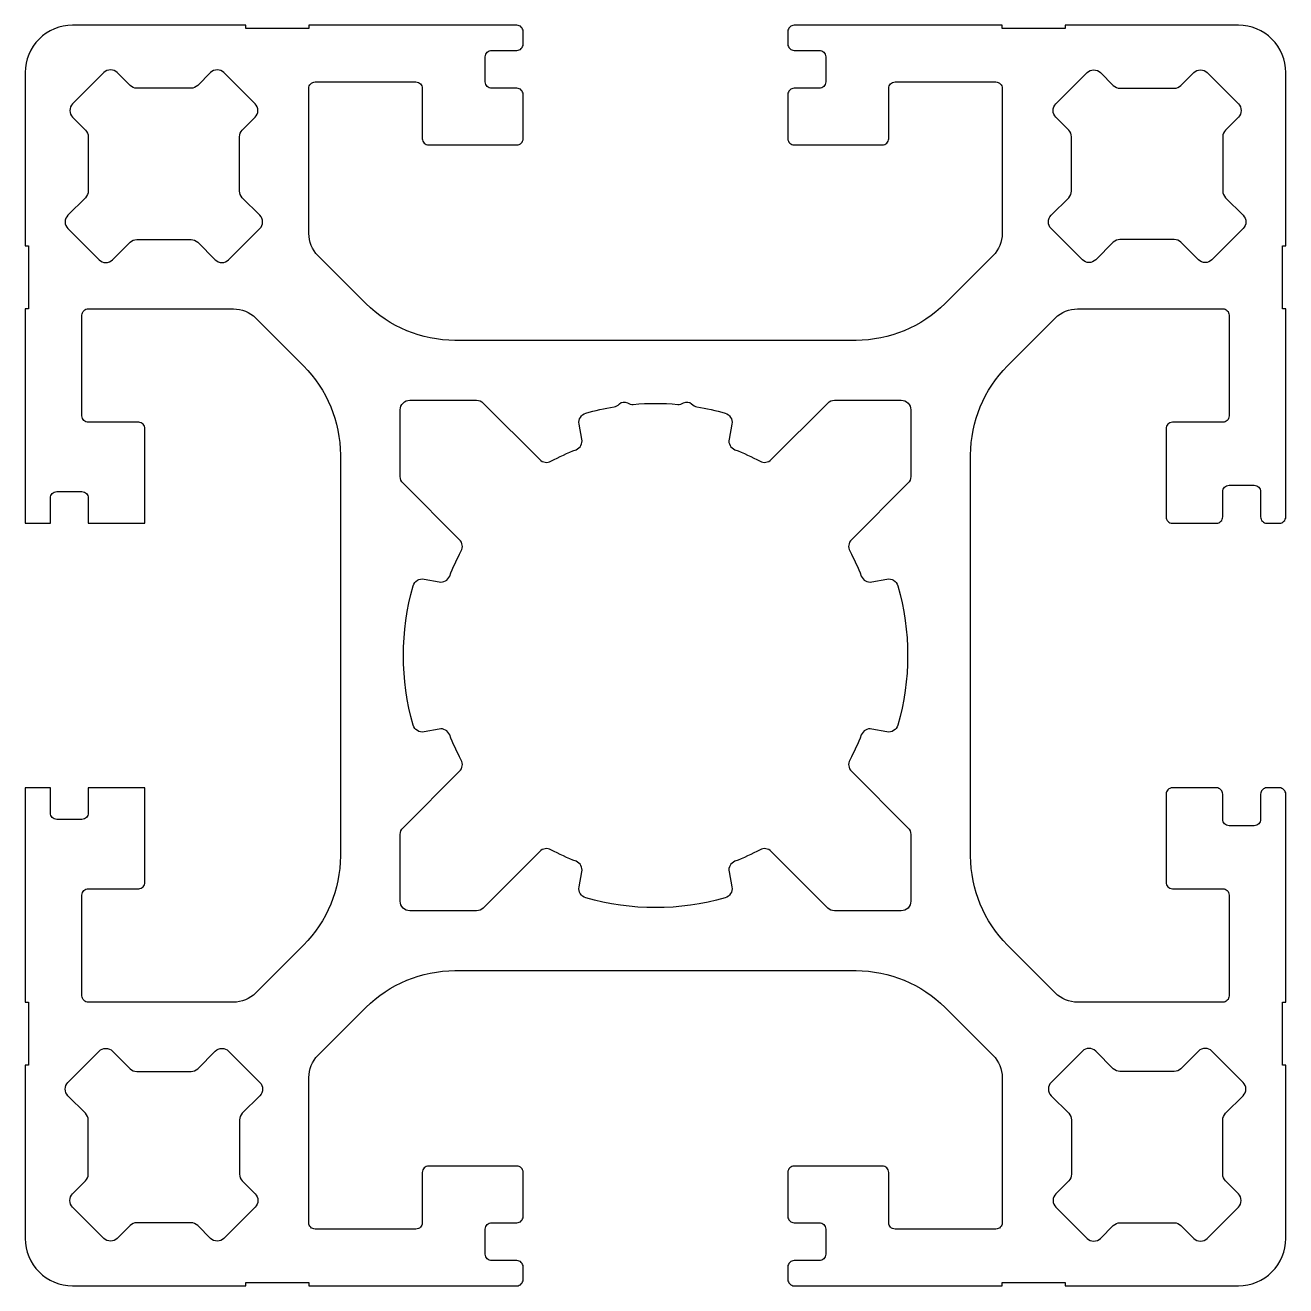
# Model space of a CAD drawing. Extents: x 139.6 to 179.6, y 192 to 232.
import ezdxf

# ---------------------------------------------------------------- set-up
doc = ezdxf.new("R2010")
doc.units = 0
doc.header["$LTSCALE"] = 15
doc.layers.get('0').update_dxf_attribs({"linetype": 'CONTINUOUS'})

msp = doc.modelspace()

# ---------------------------------------------------------------- linework, layer by layer
at = {"color": 0, "linetype": 'CONTINUOUS', "ltscale": 0.05}
for points in [[(168.806, 200.825), (170.321, 199.309, -0.198912), (170.614, 198.602), (170.614, 193.996, -0.414214), (170.414, 193.796), (167.214, 193.796, -0.414214), (167.014, 193.996), (167.014, 195.596, 0.414214), (166.814, 195.796), (164.014, 195.796, 0.414214), (163.814, 195.596), (163.814, 194.196, 0.414214), (164.014, 193.996), (164.814, 193.996, -0.414214), (165.014, 193.796), (165.014, 192.996, -0.414214), (164.814, 192.796), (164.014, 192.796, 0.414214), (163.814, 192.596), (163.814, 192.196, 0.414214), (164.014, 191.996), (170.614, 191.996), (170.614, 192.096), (172.614, 192.096), (172.614, 191.996), (178.114, 191.996, 0.414214), (179.614, 193.496), (179.614, 198.996), (179.514, 198.996), (179.514, 200.996), (179.614, 200.996), (179.614, 207.596, 0.414214), (179.414, 207.796), (179.014, 207.796, 0.414214), (178.814, 207.596), (178.814, 206.796, -0.414214), (178.614, 206.596), (177.814, 206.596, -0.414214), (177.614, 206.796), (177.614, 207.596, 0.414214), (177.414, 207.796), (176.014, 207.796, 0.414214), (175.814, 207.596), (175.814, 204.796, 0.414214), (176.014, 204.596), (177.614, 204.596, -0.414214), (177.814, 204.396), (177.814, 201.196, -0.414214), (177.614, 200.996), (173.008, 200.996, -0.198912), (172.301, 201.289), (170.785, 202.805, -0.198912), (169.614, 205.633), (169.614, 218.359, -0.198912), (170.785, 221.188), (172.301, 222.703, -0.198912), (173.008, 222.996), (177.614, 222.996, -0.414214), (177.814, 222.796), (177.814, 219.596, -0.414214), (177.614, 219.396), (176.014, 219.396, 0.414214), (175.814, 219.196), (175.814, 216.396, 0.414214), (176.014, 216.196), (177.414, 216.196, 0.414214), (177.614, 216.396), (177.614, 217.196, -0.414214), (177.814, 217.396), (178.614, 217.396, -0.414214), (178.814, 217.196), (178.814, 216.396, 0.414214), (179.014, 216.196), (179.414, 216.196, 0.414214), (179.614, 216.396), (179.614, 222.996), (179.514, 222.996), (179.514, 224.996), (179.614, 224.996), (179.614, 230.496, 0.414214), (178.114, 231.996), (172.614, 231.996), (172.614, 231.896), (170.614, 231.896), (170.614, 231.996), (164.014, 231.996, 0.414214), (163.814, 231.796), (163.814, 231.396, 0.414214), (164.014, 231.196), (164.814, 231.196, -0.414214), (165.014, 230.996), (165.014, 230.196, -0.414214), (164.814, 229.996), (164.014, 229.996, 0.414214), (163.814, 229.796), (163.814, 228.396, 0.414214), (164.014, 228.196), (166.814, 228.196, 0.414214), (167.014, 228.396), (167.014, 229.996, -0.414214), (167.214, 230.196), (170.414, 230.196, -0.414214), (170.614, 229.996), (170.614, 225.39, -0.198912), (170.321, 224.683), (168.806, 223.168, -0.198912), (165.977, 221.996), (153.251, 221.996, -0.198912), (150.422, 223.168), (148.907, 224.683, -0.198912), (148.614, 225.39), (148.614, 229.996, -0.414214), (148.814, 230.196), (152.014, 230.196, -0.414214), (152.214, 229.996), (152.214, 228.396, 0.414214), (152.414, 228.196), (155.214, 228.196, 0.414214), (155.414, 228.396), (155.414, 229.796, 0.414214), (155.214, 229.996), (154.414, 229.996, -0.414214), (154.214, 230.196), (154.214, 230.996, -0.414214), (154.414, 231.196), (155.214, 231.196, 0.414214), (155.414, 231.396), (155.414, 231.796, 0.414214), (155.214, 231.996), (148.614, 231.996), (148.614, 231.896), (146.614, 231.896), (146.614, 231.996), (141.114, 231.996, 0.414214), (139.614, 230.496), (139.614, 224.996), (139.714, 224.996), (139.714, 222.996), (139.614, 222.996), (139.614, 216.196), (140.414, 216.196), (140.414, 216.996, -0.414214), (140.614, 217.196), (141.414, 217.196, -0.414214), (141.614, 216.996), (141.614, 216.196), (143.414, 216.196), (143.414, 219.196, 0.414214), (143.214, 219.396), (141.614, 219.396, -0.414214), (141.414, 219.596), (141.414, 222.796, -0.414214), (141.614, 222.996), (146.22, 222.996, -0.198912), (146.927, 222.703), (148.442, 221.188, -0.198912), (149.614, 218.359), (149.614, 205.633, -0.198912), (148.442, 202.805), (146.927, 201.289, -0.198912), (146.22, 200.996), (141.614, 200.996, -0.414214), (141.414, 201.196), (141.414, 204.396, -0.414214), (141.614, 204.596), (143.214, 204.596, 0.414214), (143.414, 204.796), (143.414, 207.796), (141.614, 207.796), (141.614, 206.996, -0.414214), (141.414, 206.796), (140.614, 206.796, -0.414214), (140.414, 206.996), (140.414, 207.796), (139.614, 207.796), (139.614, 200.996), (139.714, 200.996), (139.714, 198.996), (139.614, 198.996), (139.614, 193.496, 0.414214), (141.114, 191.996), (146.614, 191.996), (146.614, 192.096), (148.614, 192.096), (148.614, 191.996), (155.214, 191.996, 0.414214), (155.414, 192.196), (155.414, 192.596, 0.414214), (155.214, 192.796), (154.414, 192.796, -0.414214), (154.214, 192.996), (154.214, 193.796, -0.414214), (154.414, 193.996), (155.214, 193.996, 0.414214), (155.414, 194.196), (155.414, 195.596, 0.414214), (155.214, 195.796), (152.414, 195.796, 0.414214), (152.214, 195.596), (152.214, 193.996, -0.414214), (152.014, 193.796), (148.814, 193.796, -0.414214), (148.614, 193.996), (148.614, 198.602, -0.198912), (148.907, 199.309), (150.422, 200.825, -0.198912), (153.251, 201.996), (165.977, 201.996, -0.198912)], [(145.495, 230.491), (145.087, 230.084, -0.198912), (144.875, 229.996), (143.152, 229.996, -0.198912), (142.94, 230.084), (142.533, 230.491, 0.414214), (142.109, 230.491), (141.119, 229.501, 0.414214), (141.119, 229.077), (141.526, 228.67, -0.198912), (141.614, 228.458), (141.614, 226.735, -0.198912), (141.526, 226.523), (140.969, 225.966, 0.414214), (140.969, 225.541), (141.959, 224.552, 0.414214), (142.383, 224.552), (142.94, 225.108, -0.198912), (143.152, 225.196), (144.875, 225.196, -0.198912), (145.087, 225.108), (145.644, 224.552, 0.414214), (146.069, 224.552), (147.059, 225.541, 0.414214), (147.059, 225.966), (146.502, 226.523, -0.198912), (146.414, 226.735), (146.414, 228.458, -0.198912), (146.502, 228.67), (146.909, 229.077, 0.414214), (146.909, 229.501), (145.919, 230.491, 0.414214)], [(173.733, 230.491), (174.14, 230.084, 0.198912), (174.352, 229.996), (176.075, 229.996, 0.198912), (176.287, 230.084), (176.695, 230.491, -0.414214), (177.119, 230.491), (178.109, 229.501, -0.414214), (178.109, 229.077), (177.702, 228.67, 0.198912), (177.614, 228.458), (177.614, 226.735, 0.198912), (177.702, 226.523), (178.259, 225.966, -0.414214), (178.259, 225.541), (177.269, 224.552, -0.414214), (176.844, 224.552), (176.287, 225.108, 0.198912), (176.075, 225.196), (174.352, 225.196, 0.198912), (174.14, 225.108), (173.583, 224.552, -0.414214), (173.159, 224.552), (172.169, 225.541, -0.414214), (172.169, 225.966), (172.726, 226.523, 0.198912), (172.814, 226.735), (172.814, 228.458, 0.198912), (172.726, 228.67), (172.319, 229.077, -0.414214), (172.319, 229.501), (173.309, 230.491, -0.414214)], [(156.297, 218.161, -0.031338), (157.094, 218.527, 0.362385), (157.28, 218.863), (157.19, 219.34, -0.387499), (157.401, 219.684, -0.028763), (158.298, 219.887, 0.164706), (158.468, 219.978, -0.360152), (158.721, 220.01, 0.164706), (158.908, 219.965, -0.04421), (160.32, 219.965, 0.164706), (160.507, 220.01, -0.360152), (160.76, 219.978, 0.164706), (160.929, 219.887, -0.028763), (161.826, 219.684, -0.387499), (162.038, 219.34), (161.947, 218.863, 0.362385), (162.134, 218.527, -0.031338), (162.93, 218.161, 0.331113), (163.285, 218.213), (165.08, 220.008, -0.198912), (165.293, 220.096), (167.414, 220.096, -0.414214), (167.714, 219.796), (167.714, 217.675, -0.198912), (167.626, 217.463), (165.83, 215.667, 0.331113), (165.778, 215.313, -0.031338), (166.144, 214.516, 0.362385), (166.48, 214.33), (166.957, 214.421, -0.387499), (167.302, 214.209, -0.141035), (167.302, 209.784, -0.387499), (166.957, 209.572), (166.48, 209.663, 0.362385), (166.144, 209.476, -0.031338), (165.778, 208.68, 0.331113), (165.83, 208.325), (167.626, 206.53, -0.198912), (167.714, 206.318), (167.714, 204.196, -0.414214), (167.414, 203.896), (165.293, 203.896, -0.198912), (165.08, 203.984), (163.285, 205.78, 0.331113), (162.93, 205.832, -0.031338), (162.134, 205.466, 0.362385), (161.947, 205.13), (162.038, 204.653, -0.387499), (161.826, 204.308, -0.141035), (157.401, 204.308, -0.387499), (157.19, 204.653), (157.28, 205.13, 0.362385), (157.094, 205.466, -0.031338), (156.297, 205.832, 0.331113), (155.943, 205.78), (154.147, 203.984, -0.198912), (153.935, 203.896), (151.814, 203.896, -0.414214), (151.514, 204.196), (151.514, 206.318, -0.198912), (151.602, 206.53), (153.397, 208.325, 0.331113), (153.449, 208.68, -0.031338), (153.083, 209.476, 0.362385), (152.747, 209.663), (152.27, 209.572, -0.387499), (151.926, 209.784, -0.141035), (151.926, 214.209, -0.387499), (152.27, 214.421), (152.747, 214.33, 0.362385), (153.083, 214.516, -0.031338), (153.449, 215.313, 0.331113), (153.397, 215.667), (151.602, 217.463, -0.198912), (151.514, 217.675), (151.514, 219.796, -0.414214), (151.814, 220.096), (153.935, 220.096, -0.198912), (154.147, 220.008), (155.943, 218.213, 0.331113)], [(145.495, 193.501), (145.087, 193.908, 0.198912), (144.875, 193.996), (143.152, 193.996, 0.198912), (142.94, 193.908), (142.533, 193.501, -0.414214), (142.109, 193.501), (141.119, 194.491, -0.414214), (141.119, 194.915), (141.526, 195.323, 0.198912), (141.614, 195.535), (141.614, 197.258, 0.198912), (141.526, 197.47), (140.969, 198.027, -0.414214), (140.969, 198.451), (141.959, 199.441, -0.414214), (142.383, 199.441), (142.94, 198.884, 0.198912), (143.152, 198.796), (144.875, 198.796, 0.198912), (145.087, 198.884), (145.644, 199.441, -0.414214), (146.069, 199.441), (147.059, 198.451, -0.414214), (147.059, 198.027), (146.502, 197.47, 0.198912), (146.414, 197.258), (146.414, 195.535, 0.198912), (146.502, 195.323), (146.909, 194.915, -0.414214), (146.909, 194.491), (145.919, 193.501, -0.414214)], [(173.733, 193.501), (174.14, 193.908, -0.198912), (174.352, 193.996), (176.075, 193.996, -0.198912), (176.287, 193.908), (176.695, 193.501, 0.414214), (177.119, 193.501), (178.109, 194.491, 0.414214), (178.109, 194.915), (177.702, 195.323, -0.198912), (177.614, 195.535), (177.614, 197.258, -0.198912), (177.702, 197.47), (178.259, 198.027, 0.414214), (178.259, 198.451), (177.269, 199.441, 0.414214), (176.844, 199.441), (176.287, 198.884, -0.198912), (176.075, 198.796), (174.352, 198.796, -0.198912), (174.14, 198.884), (173.583, 199.441, 0.414214), (173.159, 199.441), (172.169, 198.451, 0.414214), (172.169, 198.027), (172.726, 197.47, -0.198912), (172.814, 197.258), (172.814, 195.535, -0.198912), (172.726, 195.323), (172.319, 194.915, 0.414214), (172.319, 194.491), (173.309, 193.501, 0.414214)]]:
    msp.add_lwpolyline(points, format="xyb", close=True, dxfattribs=at)

doc.saveas('drawing.dxf')
